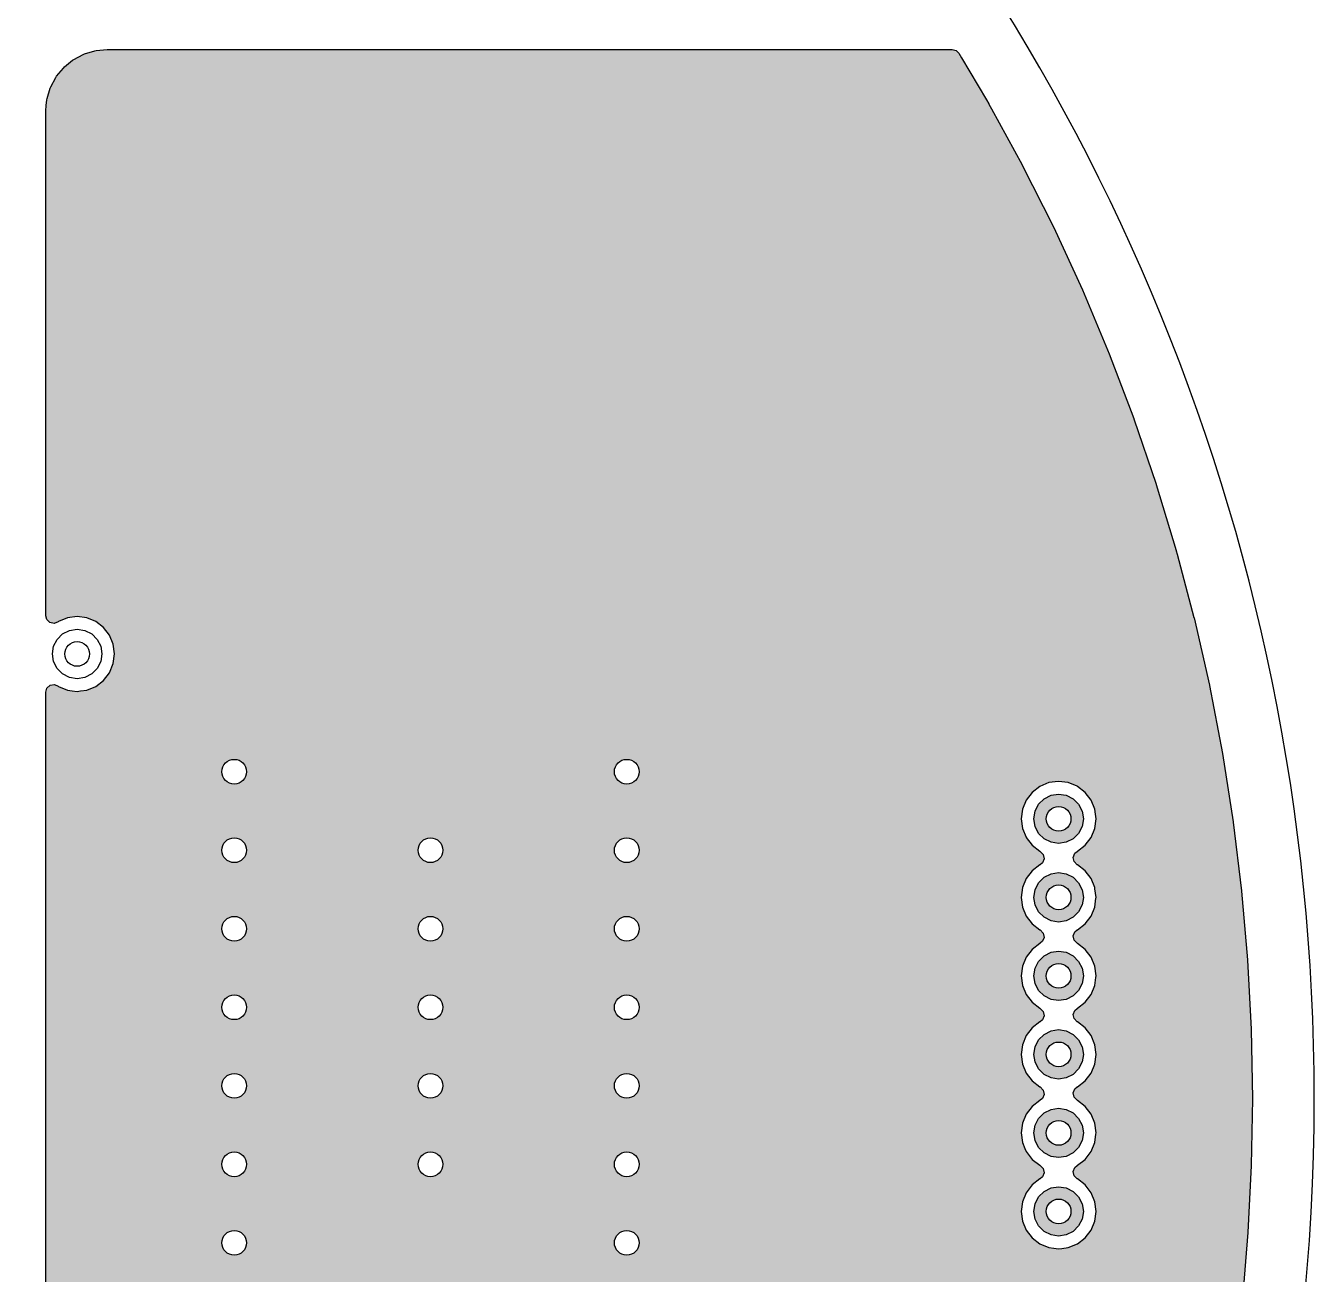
# Model space of a CAD drawing. Header units: millimetres. Extents: x -3894 to -3474, y -291 to 6.
# Drawn here: x -3795.87 to -3775.03, y -209.25 to -189.06 of the extents above; entities that cross this region are included whole.
import ezdxf

# ---------------------------------------------------------------- set-up
doc = ezdxf.new("R2010")
doc.units = ezdxf.units.MM
doc.layers.add('BLACK', color=7, linetype='Continuous')

msp = doc.modelspace()

# ---------------------------------------------------------------- hatches: boundary and pattern name
h = msp.add_hatch(color=256)
h.paths.add_polyline_path([(-3781.379, -189.437), (-3794.543, -189.437), (-3794.555, -189.437), (-3794.732, -189.455), (-3794.756, -189.46), (-3794.92, -189.509), (-3794.942, -189.519), (-3795.094, -189.6), (-3795.114, -189.613), (-3795.233, -189.711), (-3795.233, -197.056), (-3781.379, -197.056)])
h.paths.add_polyline_path([(-3778.347, -194.364), (-3778.348, -194.36), (-3778.78, -193.329), (-3778.782, -193.325), (-3779.249, -192.31), (-3779.251, -192.306), (-3779.754, -191.308), (-3779.756, -191.304), (-3780.251, -190.398), (-3780.292, -190.323), (-3780.294, -190.32), (-3780.333, -190.254), (-3780.736, -189.574), (-3780.781, -189.498), (-3780.821, -189.456), (-3780.888, -189.437), (-3781.379, -189.437), (-3781.379, -197.056), (-3777.412, -197.056), (-3777.587, -196.475), (-3777.589, -196.471), (-3777.949, -195.413), (-3777.95, -195.409)])
h.paths.add_polyline_path([(-3781.379, -197.056), (-3795.233, -197.056), (-3795.233, -198.645), (-3795.198, -198.631), (-3795.198, -198.631), (-3795.041, -198.61), (-3794.884, -198.631), (-3794.884, -198.631), (-3794.738, -198.691), (-3794.613, -198.788), (-3794.516, -198.913), (-3794.456, -199.059), (-3794.435, -199.216), (-3794.456, -199.373), (-3794.516, -199.519), (-3794.613, -199.644), (-3794.738, -199.74), (-3794.884, -199.801), (-3794.989, -199.815), (-3795.041, -199.821), (-3795.119, -199.811), (-3795.233, -199.796), (-3795.233, -210.147), (-3781.379, -210.147)])
h.paths.add_polyline_path([(-3785.951, -201.121, -1), (-3786.351, -201.121, -1)], flags=16)
h.paths.add_polyline_path([(-3789.126, -202.391, -1), (-3789.526, -202.391, -1)], flags=16)
h.paths.add_polyline_path([(-3785.951, -202.391, -1), (-3786.351, -202.391, -1)], flags=16)
h.paths.add_polyline_path([(-3789.126, -203.661, -1), (-3789.526, -203.661, -1)], flags=16)
h.paths.add_polyline_path([(-3792.301, -201.121, -1), (-3792.701, -201.121, -1)], flags=16)
h.paths.add_polyline_path([(-3785.951, -203.661, -1), (-3786.351, -203.661, -1)], flags=16)
h.paths.add_polyline_path([(-3792.301, -202.391, -1), (-3792.701, -202.391, -1)], flags=16)
h.paths.add_polyline_path([(-3789.126, -204.931, -1), (-3789.526, -204.931, -1)], flags=16)
h.paths.add_polyline_path([(-3785.951, -204.931, -1), (-3786.351, -204.931, -1)], flags=16)
h.paths.add_polyline_path([(-3792.301, -203.661, -1), (-3792.701, -203.661, -1)], flags=16)
h.paths.add_polyline_path([(-3789.126, -206.201, -1), (-3789.526, -206.201, -1)], flags=16)
h.paths.add_polyline_path([(-3792.301, -204.931, -1), (-3792.701, -204.931, -1)], flags=16)
h.paths.add_polyline_path([(-3785.951, -206.201, -1), (-3786.351, -206.201, -1)], flags=16)
h.paths.add_polyline_path([(-3792.301, -206.201, -1), (-3792.701, -206.201, -1)], flags=16)
h.paths.add_polyline_path([(-3789.126, -207.471, -1), (-3789.526, -207.471, -1)], flags=16)
h.paths.add_polyline_path([(-3785.951, -207.471, -1), (-3786.351, -207.471, -1)], flags=16)
h.paths.add_polyline_path([(-3792.301, -207.471, -1), (-3792.701, -207.471, -1)], flags=16)
h.paths.add_polyline_path([(-3785.951, -208.741, -1), (-3786.351, -208.741, -1)], flags=16)
h.paths.add_polyline_path([(-3792.301, -208.741, -1), (-3792.701, -208.741, -1)], flags=16)
h.paths.add_polyline_path([(-3776.976, -198.634), (-3776.977, -198.629), (-3777.249, -197.601), (-3777.263, -197.549), (-3777.264, -197.545), (-3777.412, -197.056), (-3781.379, -197.056), (-3781.379, -210.147), (-3779.316, -210.147), (-3779.237, -210.086), (-3779.091, -210.026), (-3779.091, -210.026), (-3778.934, -210.005), (-3778.777, -210.026), (-3778.777, -210.026), (-3778.631, -210.086), (-3778.626, -210.091), (-3778.552, -210.147), (-3778.113, -210.147), (-3778.07, -210.091), (-3777.945, -209.994), (-3777.799, -209.934), (-3777.799, -209.934), (-3777.642, -209.913), (-3777.485, -209.934), (-3777.485, -209.934), (-3777.339, -209.994), (-3777.214, -210.091), (-3777.17, -210.147), (-3776.252, -210.147), (-3776.194, -209.652), (-3776.194, -209.648), (-3776.104, -208.574), (-3776.104, -208.57), (-3776.05, -207.493), (-3776.05, -207.489), (-3776.032, -206.411), (-3776.032, -206.407), (-3776.051, -205.289), (-3776.051, -205.285), (-3776.109, -204.169), (-3776.11, -204.165), (-3776.206, -203.051), (-3776.206, -203.047), (-3776.341, -201.938), (-3776.342, -201.933), (-3776.515, -200.829), (-3776.515, -200.825), (-3776.726, -199.727), (-3776.727, -199.723)])
h.paths.add_polyline_path([(-3779.323, -201.298), (-3779.166, -201.277), (-3779.009, -201.298), (-3779.009, -201.298), (-3778.865, -201.357), (-3778.863, -201.358), (-3778.738, -201.455), (-3778.641, -201.58), (-3778.581, -201.726), (-3778.57, -201.81), (-3778.56, -201.883), (-3778.581, -202.04), (-3778.641, -202.186), (-3778.738, -202.311), (-3778.879, -202.419), (-3778.904, -202.441), (-3778.93, -202.506), (-3778.917, -202.575), (-3778.872, -202.621), (-3778.738, -202.725), (-3778.641, -202.85), (-3778.581, -202.996), (-3778.56, -203.153), (-3778.581, -203.31), (-3778.641, -203.456), (-3778.738, -203.581), (-3778.879, -203.689), (-3778.904, -203.711), (-3778.93, -203.776), (-3778.917, -203.845), (-3778.872, -203.891), (-3778.738, -203.995), (-3778.641, -204.12), (-3778.581, -204.266), (-3778.56, -204.423), (-3778.581, -204.58), (-3778.641, -204.726), (-3778.738, -204.851), (-3778.879, -204.959), (-3778.904, -204.981), (-3778.93, -205.046), (-3778.917, -205.115), (-3778.872, -205.161), (-3778.738, -205.265), (-3778.641, -205.39), (-3778.581, -205.536), (-3778.56, -205.693), (-3778.581, -205.85), (-3778.641, -205.996), (-3778.738, -206.121), (-3778.879, -206.229), (-3778.904, -206.251), (-3778.93, -206.316), (-3778.917, -206.385), (-3778.872, -206.431), (-3778.738, -206.535), (-3778.641, -206.66), (-3778.581, -206.806), (-3778.56, -206.963), (-3778.581, -207.12), (-3778.641, -207.266), (-3778.738, -207.391), (-3778.879, -207.499), (-3778.904, -207.521), (-3778.93, -207.586), (-3778.917, -207.655), (-3778.872, -207.701), (-3778.738, -207.805), (-3778.641, -207.93), (-3778.581, -208.076), (-3778.56, -208.233), (-3778.581, -208.39), (-3778.641, -208.536), (-3778.738, -208.661), (-3778.863, -208.757), (-3779.009, -208.818), (-3779.114, -208.832), (-3779.166, -208.838), (-3779.244, -208.828), (-3779.323, -208.818), (-3779.469, -208.757), (-3779.594, -208.661), (-3779.69, -208.536), (-3779.751, -208.39), (-3779.751, -208.39), (-3779.772, -208.233), (-3779.751, -208.076), (-3779.751, -208.076), (-3779.69, -207.93), (-3779.594, -207.805), (-3779.453, -207.696), (-3779.428, -207.674), (-3779.402, -207.61), (-3779.415, -207.541), (-3779.46, -207.494), (-3779.594, -207.391), (-3779.69, -207.266), (-3779.711, -207.217), (-3779.751, -207.12), (-3779.751, -207.12), (-3779.772, -206.963), (-3779.751, -206.806), (-3779.751, -206.806), (-3779.69, -206.66), (-3779.594, -206.535), (-3779.453, -206.426), (-3779.428, -206.404), (-3779.402, -206.34), (-3779.415, -206.271), (-3779.46, -206.224), (-3779.594, -206.121), (-3779.69, -205.996), (-3779.751, -205.85), (-3779.751, -205.85), (-3779.772, -205.693), (-3779.751, -205.536), (-3779.751, -205.536), (-3779.69, -205.39), (-3779.594, -205.265), (-3779.453, -205.156), (-3779.428, -205.134), (-3779.402, -205.07), (-3779.415, -205.001), (-3779.46, -204.954), (-3779.594, -204.851), (-3779.69, -204.726), (-3779.751, -204.58), (-3779.751, -204.58), (-3779.772, -204.423), (-3779.751, -204.266), (-3779.751, -204.266), (-3779.69, -204.12), (-3779.594, -203.995), (-3779.453, -203.886), (-3779.428, -203.864), (-3779.402, -203.8), (-3779.415, -203.731), (-3779.46, -203.684), (-3779.594, -203.581), (-3779.69, -203.456), (-3779.751, -203.31), (-3779.751, -203.31), (-3779.772, -203.153), (-3779.751, -202.996), (-3779.751, -202.996), (-3779.69, -202.85), (-3779.594, -202.725), (-3779.453, -202.616), (-3779.428, -202.594), (-3779.402, -202.53), (-3779.415, -202.461), (-3779.46, -202.414), (-3779.594, -202.311), (-3779.69, -202.186), (-3779.751, -202.04), (-3779.751, -202.04), (-3779.772, -201.883), (-3779.751, -201.726), (-3779.751, -201.726), (-3779.69, -201.58), (-3779.594, -201.455), (-3779.469, -201.358), (-3779.323, -201.298)], flags=16)
h.paths.add_polyline_path([(-3779.289, -201.502), (-3779.166, -201.483), (-3779.042, -201.502), (-3778.931, -201.559), (-3778.842, -201.648), (-3778.785, -201.759), (-3778.766, -201.883), (-3778.785, -202.006), (-3778.842, -202.118), (-3778.931, -202.206), (-3779.042, -202.263), (-3779.166, -202.283), (-3779.289, -202.263), (-3779.401, -202.206), (-3779.489, -202.118), (-3779.546, -202.006), (-3779.566, -201.883), (-3779.546, -201.759), (-3779.489, -201.648), (-3779.401, -201.559)], flags=0)
h.paths.add_polyline_path([(-3778.966, -201.883, -1), (-3779.366, -201.883, -1)], flags=0)
h.paths.add_polyline_path([(-3779.289, -202.772), (-3779.166, -202.753), (-3779.042, -202.772), (-3778.931, -202.829), (-3778.842, -202.918), (-3778.785, -203.029), (-3778.766, -203.153), (-3778.785, -203.276), (-3778.842, -203.388), (-3778.931, -203.476), (-3779.042, -203.533), (-3779.166, -203.553), (-3779.289, -203.533), (-3779.401, -203.476), (-3779.489, -203.388), (-3779.546, -203.276), (-3779.566, -203.153), (-3779.546, -203.029), (-3779.489, -202.918), (-3779.401, -202.829)], flags=0)
h.paths.add_polyline_path([(-3778.966, -203.153, -1), (-3779.366, -203.153, -1)], flags=0)
h.paths.add_polyline_path([(-3779.289, -204.042), (-3779.166, -204.023), (-3779.042, -204.042), (-3778.931, -204.099), (-3778.842, -204.188), (-3778.785, -204.299), (-3778.766, -204.423), (-3778.785, -204.546), (-3778.842, -204.658), (-3778.931, -204.746), (-3779.042, -204.803), (-3779.166, -204.823), (-3779.289, -204.803), (-3779.401, -204.746), (-3779.489, -204.658), (-3779.546, -204.546), (-3779.566, -204.423), (-3779.546, -204.299), (-3779.489, -204.188), (-3779.401, -204.099)], flags=0)
h.paths.add_polyline_path([(-3778.966, -204.423, -1), (-3779.366, -204.423, -1)], flags=0)
h.paths.add_polyline_path([(-3779.166, -205.293), (-3779.042, -205.312), (-3778.931, -205.369), (-3778.842, -205.458), (-3778.785, -205.569), (-3778.766, -205.693), (-3778.785, -205.816), (-3778.842, -205.928), (-3778.931, -206.016), (-3779.042, -206.073), (-3779.166, -206.093), (-3779.289, -206.073), (-3779.401, -206.016), (-3779.489, -205.928), (-3779.546, -205.816), (-3779.566, -205.693), (-3779.546, -205.569), (-3779.489, -205.458), (-3779.401, -205.369), (-3779.289, -205.312)], flags=0)
h.paths.add_polyline_path([(-3778.966, -205.693, -1), (-3779.366, -205.693, -1)], flags=0)
h.paths.add_polyline_path([(-3779.166, -206.563), (-3779.042, -206.582), (-3778.931, -206.639), (-3778.842, -206.728), (-3778.785, -206.839), (-3778.766, -206.963), (-3778.785, -207.086), (-3778.842, -207.198), (-3778.931, -207.286), (-3779.042, -207.343), (-3779.166, -207.363), (-3779.289, -207.343), (-3779.401, -207.286), (-3779.489, -207.198), (-3779.546, -207.086), (-3779.566, -206.963), (-3779.546, -206.839), (-3779.489, -206.728), (-3779.401, -206.639), (-3779.289, -206.582)], flags=0)
h.paths.add_polyline_path([(-3778.966, -206.963, -1), (-3779.366, -206.963, -1)], flags=0)
h.paths.add_polyline_path([(-3779.166, -207.833), (-3779.042, -207.852), (-3778.931, -207.909), (-3778.842, -207.998), (-3778.785, -208.109), (-3778.766, -208.233), (-3778.785, -208.356), (-3778.842, -208.468), (-3778.931, -208.556), (-3779.042, -208.613), (-3779.166, -208.633), (-3779.289, -208.613), (-3779.401, -208.556), (-3779.489, -208.468), (-3779.546, -208.356), (-3779.566, -208.233), (-3779.546, -208.109), (-3779.489, -207.998), (-3779.401, -207.909), (-3779.289, -207.852)], flags=0)
h.paths.add_polyline_path([(-3778.966, -208.233, -1), (-3779.366, -208.233, -1)], flags=0)
h = msp.add_hatch(color=256)
h.paths.add_polyline_path([(-3795.233, -189.711), (-3795.247, -189.722), (-3795.264, -189.739), (-3795.373, -189.872), (-3795.386, -189.892), (-3795.467, -190.043), (-3795.476, -190.066), (-3795.526, -190.23), (-3795.531, -190.254), (-3795.54, -190.345), (-3795.548, -190.431), (-3795.549, -190.443), (-3795.549, -197.056), (-3795.233, -197.056)])
h.paths.add_polyline_path([(-3795.233, -197.056), (-3795.549, -197.056), (-3795.549, -197.819), (-3795.549, -198.597), (-3795.533, -198.658), (-3795.483, -198.707), (-3795.415, -198.721), (-3795.349, -198.696), (-3795.344, -198.691), (-3795.233, -198.645)])
h.paths.add_polyline_path([(-3795.233, -199.786), (-3795.344, -199.74), (-3795.349, -199.736), (-3795.407, -199.712), (-3795.476, -199.722), (-3795.529, -199.767), (-3795.549, -199.834), (-3795.549, -210.147), (-3795.233, -210.147)])
h.paths.add_polyline_path([(-3795.233, -210.147), (-3795.549, -210.147), (-3795.549, -214.837), (-3795.549, -216.898), (-3795.233, -216.898)])
h.paths.add_polyline_path([(-3795.233, -216.898), (-3795.549, -216.898), (-3795.549, -219.8), (-3795.548, -219.812), (-3795.531, -219.989), (-3795.526, -220.013), (-3795.476, -220.177), (-3795.467, -220.199), (-3795.386, -220.351), (-3795.373, -220.371), (-3795.287, -220.475), (-3795.264, -220.503), (-3795.247, -220.521), (-3795.233, -220.532)])

# ---------------------------------------------------------------- linework, layer by layer
at = {"layer": 'BLACK', "linetype": 'Continuous'}
for p, q in [((-3794.732, -189.455), (-3794.555, -189.437)), ((-3794.555, -189.437), (-3794.543, -189.437)), ((-3794.543, -189.437), (-3780.888, -189.437)), ((-3780.888, -189.437), (-3780.821, -189.456)), ((-3795.247, -189.722), (-3795.114, -189.613)), ((-3795.114, -189.613), (-3795.094, -189.6)), ((-3795.094, -189.6), (-3794.942, -189.519)), ((-3794.942, -189.519), (-3794.92, -189.509)), ((-3794.92, -189.509), (-3794.756, -189.46)), ((-3794.756, -189.46), (-3794.732, -189.455)), ((-3780.821, -189.456), (-3780.781, -189.498)), ((-3780.781, -189.498), (-3780.736, -189.574)), ((-3780.736, -189.574), (-3780.333, -190.254)), ((-3795.373, -189.872), (-3795.264, -189.739)), ((-3795.264, -189.739), (-3795.247, -189.722)), ((-3795.526, -190.23), (-3795.476, -190.066)), ((-3795.476, -190.066), (-3795.467, -190.043)), ((-3795.467, -190.043), (-3795.386, -189.892)), ((-3795.386, -189.892), (-3795.373, -189.872)), ((-3795.54, -190.345), (-3795.531, -190.254)), ((-3795.531, -190.254), (-3795.526, -190.23)), ((-3780.333, -190.254), (-3780.294, -190.32)), ((-3795.549, -190.443), (-3795.548, -190.431)), ((-3795.549, -197.819), (-3795.549, -190.443)), ((-3795.548, -190.431), (-3795.54, -190.345)), ((-3780.294, -190.32), (-3780.292, -190.323)), ((-3780.292, -190.323), (-3780.251, -190.398)), ((-3780.251, -190.398), (-3779.756, -191.304)), ((-3779.756, -191.304), (-3779.754, -191.308)), ((-3779.754, -191.308), (-3779.251, -192.306)), ((-3779.251, -192.306), (-3779.249, -192.31)), ((-3779.249, -192.31), (-3778.782, -193.325)), ((-3778.782, -193.325), (-3778.78, -193.329)), ((-3778.78, -193.329), (-3778.348, -194.36)), ((-3778.348, -194.36), (-3778.347, -194.364)), ((-3778.347, -194.364), (-3777.95, -195.409)), ((-3777.95, -195.409), (-3777.949, -195.413)), ((-3777.949, -195.413), (-3777.589, -196.471)), ((-3777.589, -196.471), (-3777.587, -196.475)), ((-3777.587, -196.475), (-3777.264, -197.545)), ((-3777.264, -197.545), (-3777.263, -197.549)), ((-3777.263, -197.549), (-3777.249, -197.601)), ((-3777.249, -197.601), (-3776.977, -198.629)), ((-3795.549, -198.597), (-3795.549, -197.819)), ((-3795.533, -198.658), (-3795.549, -198.597)), ((-3795.041, -198.61), (-3795.198, -198.631)), ((-3794.884, -198.631), (-3795.041, -198.61)), ((-3795.041, -198.61), (-3795.041, -198.61)), ((-3795.483, -198.707), (-3795.533, -198.658)), ((-3795.415, -198.721), (-3795.483, -198.707)), ((-3795.349, -198.696), (-3795.415, -198.721)), ((-3795.344, -198.691), (-3795.349, -198.696)), ((-3795.198, -198.631), (-3795.344, -198.691)), ((-3795.198, -198.631), (-3795.198, -198.631)), ((-3795.164, -198.835), (-3795.041, -198.816)), ((-3795.041, -198.816), (-3794.917, -198.835)), ((-3794.738, -198.691), (-3794.884, -198.631)), ((-3794.884, -198.631), (-3794.884, -198.631)), ((-3794.613, -198.788), (-3794.738, -198.691)), ((-3794.516, -198.913), (-3794.613, -198.788)), ((-3776.977, -198.629), (-3776.976, -198.634)), ((-3776.976, -198.634), (-3776.727, -199.723)), ((-3795.421, -199.092), (-3795.364, -198.981)), ((-3795.364, -198.981), (-3795.276, -198.892)), ((-3795.276, -198.892), (-3795.164, -198.835)), ((-3794.917, -198.835), (-3794.806, -198.892)), ((-3794.806, -198.892), (-3794.717, -198.981)), ((-3794.717, -198.981), (-3794.66, -199.092)), ((-3794.456, -199.059), (-3794.516, -198.913)), ((-3795.441, -199.216), (-3795.421, -199.092)), ((-3795.421, -199.339), (-3795.441, -199.216)), ((-3794.66, -199.092), (-3794.641, -199.216)), ((-3794.641, -199.216), (-3794.66, -199.339)), ((-3794.435, -199.216), (-3794.456, -199.059)), ((-3794.456, -199.373), (-3794.435, -199.216)), ((-3795.364, -199.451), (-3795.421, -199.339)), ((-3794.66, -199.339), (-3794.717, -199.451)), ((-3794.516, -199.519), (-3794.456, -199.373)), ((-3795.276, -199.539), (-3795.364, -199.451)), ((-3795.164, -199.596), (-3795.276, -199.539)), ((-3795.041, -199.616), (-3795.164, -199.596)), ((-3794.917, -199.596), (-3795.041, -199.616)), ((-3794.806, -199.539), (-3794.917, -199.596)), ((-3794.717, -199.451), (-3794.806, -199.539)), ((-3794.738, -199.74), (-3794.613, -199.644)), ((-3794.613, -199.644), (-3794.516, -199.519)), ((-3795.549, -199.834), (-3795.529, -199.767)), ((-3795.549, -214.837), (-3795.549, -199.834)), ((-3795.529, -199.767), (-3795.476, -199.722)), ((-3795.476, -199.722), (-3795.407, -199.712)), ((-3795.407, -199.712), (-3795.349, -199.736)), ((-3795.349, -199.736), (-3795.344, -199.74)), ((-3795.344, -199.74), (-3795.198, -199.801)), ((-3795.198, -199.801), (-3795.119, -199.811)), ((-3795.119, -199.811), (-3795.041, -199.821)), ((-3795.041, -199.821), (-3794.989, -199.815)), ((-3795.041, -199.821), (-3795.041, -199.821)), ((-3795.041, -199.821), (-3795.041, -199.821)), ((-3794.989, -199.815), (-3794.884, -199.801)), ((-3794.884, -199.801), (-3794.738, -199.74)), ((-3776.727, -199.723), (-3776.726, -199.727)), ((-3776.726, -199.727), (-3776.515, -200.825)), ((-3776.515, -200.825), (-3776.515, -200.829)), ((-3776.515, -200.829), (-3776.342, -201.933)), ((-3779.323, -201.298), (-3779.469, -201.358)), ((-3779.166, -201.277), (-3779.323, -201.298)), ((-3779.323, -201.298), (-3779.323, -201.298)), ((-3779.009, -201.298), (-3779.166, -201.277)), ((-3779.166, -201.277), (-3779.166, -201.277)), ((-3778.865, -201.357), (-3779.009, -201.298)), ((-3779.009, -201.298), (-3779.009, -201.298)), ((-3779.594, -201.455), (-3779.69, -201.58)), ((-3779.469, -201.358), (-3779.594, -201.455)), ((-3779.401, -201.559), (-3779.289, -201.502)), ((-3779.289, -201.502), (-3779.166, -201.483)), ((-3779.166, -201.483), (-3779.042, -201.502)), ((-3779.042, -201.502), (-3778.931, -201.559)), ((-3778.863, -201.358), (-3778.865, -201.357)), ((-3778.738, -201.455), (-3778.863, -201.358)), ((-3778.641, -201.58), (-3778.738, -201.455)), ((-3779.751, -201.726), (-3779.772, -201.883)), ((-3779.69, -201.58), (-3779.751, -201.726)), ((-3779.751, -201.726), (-3779.751, -201.726)), ((-3779.546, -201.759), (-3779.489, -201.648)), ((-3779.489, -201.648), (-3779.401, -201.559)), ((-3778.931, -201.559), (-3778.842, -201.648)), ((-3778.842, -201.648), (-3778.785, -201.759)), ((-3778.581, -201.726), (-3778.641, -201.58)), ((-3778.57, -201.81), (-3778.581, -201.726)), ((-3778.581, -201.726), (-3778.581, -201.726)), ((-3779.772, -201.883), (-3779.772, -201.883)), ((-3779.772, -201.883), (-3779.751, -202.04)), ((-3779.566, -201.883), (-3779.546, -201.759)), ((-3779.546, -202.006), (-3779.566, -201.883)), ((-3778.785, -201.759), (-3778.766, -201.883)), ((-3778.766, -201.883), (-3778.785, -202.006)), ((-3778.581, -202.04), (-3778.56, -201.883)), ((-3778.56, -201.883), (-3778.57, -201.81)), ((-3776.342, -201.933), (-3776.341, -201.938)), ((-3776.341, -201.938), (-3776.206, -203.047)), ((-3779.751, -202.04), (-3779.751, -202.04)), ((-3779.751, -202.04), (-3779.692, -202.182)), ((-3779.489, -202.118), (-3779.546, -202.006)), ((-3779.401, -202.206), (-3779.489, -202.118)), ((-3778.842, -202.118), (-3778.931, -202.206)), ((-3778.785, -202.006), (-3778.842, -202.118)), ((-3778.641, -202.186), (-3778.581, -202.04)), ((-3779.692, -202.182), (-3779.69, -202.186)), ((-3779.69, -202.186), (-3779.594, -202.311)), ((-3779.594, -202.311), (-3779.469, -202.407)), ((-3779.289, -202.263), (-3779.401, -202.206)), ((-3779.166, -202.283), (-3779.289, -202.263)), ((-3779.042, -202.263), (-3779.166, -202.283)), ((-3778.931, -202.206), (-3779.042, -202.263)), ((-3778.863, -202.407), (-3778.738, -202.311)), ((-3778.738, -202.311), (-3778.641, -202.186)), ((-3779.469, -202.407), (-3779.469, -202.407)), ((-3779.469, -202.407), (-3779.463, -202.41)), ((-3779.463, -202.41), (-3779.415, -202.461)), ((-3779.402, -202.53), (-3779.428, -202.594)), ((-3779.415, -202.461), (-3779.402, -202.53)), ((-3778.93, -202.506), (-3778.904, -202.441)), ((-3778.917, -202.575), (-3778.93, -202.506)), ((-3778.904, -202.441), (-3778.868, -202.41)), ((-3778.868, -202.41), (-3778.863, -202.407)), ((-3778.863, -202.407), (-3778.863, -202.407)), ((-3779.594, -202.725), (-3779.69, -202.85)), ((-3779.469, -202.628), (-3779.594, -202.725)), ((-3779.463, -202.625), (-3779.469, -202.628)), ((-3779.428, -202.594), (-3779.463, -202.625)), ((-3779.401, -202.829), (-3779.289, -202.772)), ((-3779.289, -202.772), (-3779.166, -202.753)), ((-3779.166, -202.753), (-3779.042, -202.772)), ((-3779.042, -202.772), (-3778.931, -202.829)), ((-3778.868, -202.625), (-3778.917, -202.575)), ((-3778.863, -202.628), (-3778.868, -202.625)), ((-3778.738, -202.725), (-3778.863, -202.628)), ((-3778.863, -202.628), (-3778.863, -202.628)), ((-3778.641, -202.85), (-3778.738, -202.725)), ((-3779.69, -202.85), (-3779.751, -202.996)), ((-3779.546, -203.029), (-3779.489, -202.918)), ((-3779.489, -202.918), (-3779.401, -202.829)), ((-3778.931, -202.829), (-3778.842, -202.918)), ((-3778.842, -202.918), (-3778.785, -203.029)), ((-3778.581, -202.996), (-3778.641, -202.85)), ((-3779.751, -202.996), (-3779.772, -203.153)), ((-3779.772, -203.153), (-3779.772, -203.153)), ((-3779.772, -203.153), (-3779.751, -203.31)), ((-3779.751, -202.996), (-3779.751, -202.996)), ((-3779.566, -203.153), (-3779.546, -203.029)), ((-3779.546, -203.276), (-3779.566, -203.153)), ((-3778.785, -203.029), (-3778.766, -203.153)), ((-3778.766, -203.153), (-3778.785, -203.276)), ((-3778.578, -203.016), (-3778.581, -202.996)), ((-3778.581, -203.31), (-3778.562, -203.166)), ((-3778.56, -203.153), (-3778.578, -203.016)), ((-3778.562, -203.166), (-3778.56, -203.153)), ((-3778.56, -203.153), (-3778.56, -203.153)), ((-3776.206, -203.047), (-3776.206, -203.051)), ((-3776.206, -203.051), (-3776.11, -204.165)), ((-3779.751, -203.31), (-3779.751, -203.31)), ((-3779.751, -203.31), (-3779.69, -203.456)), ((-3779.489, -203.388), (-3779.546, -203.276)), ((-3779.401, -203.476), (-3779.489, -203.388)), ((-3778.842, -203.388), (-3778.931, -203.476)), ((-3778.785, -203.276), (-3778.842, -203.388)), ((-3778.641, -203.456), (-3778.581, -203.31)), ((-3779.69, -203.456), (-3779.594, -203.581)), ((-3779.594, -203.581), (-3779.469, -203.677)), ((-3779.289, -203.533), (-3779.401, -203.476)), ((-3779.166, -203.553), (-3779.289, -203.533)), ((-3779.042, -203.533), (-3779.166, -203.553)), ((-3778.931, -203.476), (-3779.042, -203.533)), ((-3778.863, -203.677), (-3778.738, -203.581)), ((-3778.738, -203.581), (-3778.641, -203.456)), ((-3779.469, -203.677), (-3779.469, -203.677)), ((-3779.469, -203.677), (-3779.463, -203.68)), ((-3779.463, -203.68), (-3779.415, -203.731)), ((-3779.402, -203.8), (-3779.428, -203.864)), ((-3779.415, -203.731), (-3779.402, -203.8)), ((-3778.93, -203.776), (-3778.904, -203.711)), ((-3778.917, -203.845), (-3778.93, -203.776)), ((-3778.904, -203.711), (-3778.868, -203.68)), ((-3778.868, -203.68), (-3778.863, -203.677)), ((-3778.863, -203.677), (-3778.863, -203.677)), ((-3779.594, -203.995), (-3779.69, -204.12)), ((-3779.469, -203.898), (-3779.594, -203.995)), ((-3779.463, -203.895), (-3779.469, -203.898)), ((-3779.428, -203.864), (-3779.463, -203.895)), ((-3779.289, -204.042), (-3779.166, -204.023)), ((-3779.166, -204.023), (-3779.042, -204.042)), ((-3778.868, -203.895), (-3778.917, -203.845)), ((-3778.863, -203.898), (-3778.868, -203.895)), ((-3778.738, -203.995), (-3778.863, -203.898)), ((-3778.863, -203.898), (-3778.863, -203.898)), ((-3778.641, -204.12), (-3778.738, -203.995)), ((-3779.69, -204.12), (-3779.751, -204.266)), ((-3779.546, -204.299), (-3779.489, -204.188)), ((-3779.489, -204.188), (-3779.401, -204.099)), ((-3779.401, -204.099), (-3779.289, -204.042)), ((-3779.042, -204.042), (-3778.931, -204.099)), ((-3778.931, -204.099), (-3778.842, -204.188)), ((-3778.842, -204.188), (-3778.785, -204.299)), ((-3778.581, -204.266), (-3778.641, -204.12)), ((-3776.11, -204.165), (-3776.109, -204.169)), ((-3776.109, -204.169), (-3776.051, -205.285)), ((-3779.751, -204.266), (-3779.772, -204.423)), ((-3779.772, -204.423), (-3779.772, -204.423)), ((-3779.772, -204.423), (-3779.751, -204.58)), ((-3779.751, -204.266), (-3779.751, -204.266)), ((-3779.566, -204.423), (-3779.546, -204.299)), ((-3779.546, -204.546), (-3779.566, -204.423)), ((-3778.785, -204.299), (-3778.766, -204.423)), ((-3778.766, -204.423), (-3778.785, -204.546)), ((-3778.56, -204.423), (-3778.581, -204.266)), ((-3778.581, -204.266), (-3778.581, -204.266)), ((-3778.581, -204.58), (-3778.563, -204.447)), ((-3778.563, -204.447), (-3778.56, -204.423)), ((-3778.56, -204.423), (-3778.56, -204.423)), ((-3779.751, -204.58), (-3779.751, -204.58)), ((-3779.751, -204.58), (-3779.69, -204.726)), ((-3779.489, -204.658), (-3779.546, -204.546)), ((-3778.785, -204.546), (-3778.842, -204.658)), ((-3778.641, -204.726), (-3778.581, -204.58)), ((-3779.69, -204.726), (-3779.594, -204.851)), ((-3779.594, -204.851), (-3779.469, -204.947)), ((-3779.401, -204.746), (-3779.489, -204.658)), ((-3779.289, -204.803), (-3779.401, -204.746)), ((-3779.166, -204.823), (-3779.289, -204.803)), ((-3779.042, -204.803), (-3779.166, -204.823)), ((-3778.931, -204.746), (-3779.042, -204.803)), ((-3778.842, -204.658), (-3778.931, -204.746)), ((-3778.863, -204.947), (-3778.738, -204.851)), ((-3778.738, -204.851), (-3778.641, -204.726)), ((-3779.469, -204.947), (-3779.469, -204.947)), ((-3779.469, -204.947), (-3779.463, -204.95)), ((-3779.463, -204.95), (-3779.415, -205.001)), ((-3779.402, -205.07), (-3779.428, -205.134)), ((-3779.415, -205.001), (-3779.402, -205.07)), ((-3778.93, -205.046), (-3778.904, -204.981)), ((-3778.917, -205.115), (-3778.93, -205.046)), ((-3778.904, -204.981), (-3778.868, -204.95)), ((-3778.868, -204.95), (-3778.863, -204.947)), ((-3778.863, -204.947), (-3778.863, -204.947)), ((-3779.594, -205.265), (-3779.69, -205.39)), ((-3779.469, -205.168), (-3779.594, -205.265)), ((-3779.463, -205.165), (-3779.469, -205.168)), ((-3779.428, -205.134), (-3779.463, -205.165)), ((-3778.868, -205.165), (-3778.917, -205.115)), ((-3778.863, -205.168), (-3778.868, -205.165)), ((-3778.738, -205.265), (-3778.863, -205.168)), ((-3778.863, -205.168), (-3778.863, -205.168)), ((-3778.641, -205.39), (-3778.738, -205.265)), ((-3779.69, -205.39), (-3779.751, -205.536)), ((-3779.546, -205.569), (-3779.489, -205.458)), ((-3779.489, -205.458), (-3779.401, -205.369)), ((-3779.401, -205.369), (-3779.289, -205.312)), ((-3779.289, -205.312), (-3779.166, -205.293)), ((-3779.166, -205.293), (-3779.042, -205.312)), ((-3779.042, -205.312), (-3778.931, -205.369)), ((-3778.931, -205.369), (-3778.842, -205.458)), ((-3778.842, -205.458), (-3778.785, -205.569)), ((-3778.581, -205.536), (-3778.641, -205.39)), ((-3776.051, -205.285), (-3776.051, -205.289)), ((-3776.051, -205.289), (-3776.032, -206.407)), ((-3779.751, -205.536), (-3779.772, -205.693)), ((-3779.772, -205.693), (-3779.772, -205.693)), ((-3779.772, -205.693), (-3779.751, -205.85)), ((-3779.751, -205.536), (-3779.751, -205.536)), ((-3779.566, -205.693), (-3779.546, -205.569)), ((-3779.546, -205.816), (-3779.566, -205.693)), ((-3778.785, -205.569), (-3778.766, -205.693)), ((-3778.766, -205.693), (-3778.785, -205.816)), ((-3778.56, -205.693), (-3778.581, -205.536)), ((-3778.581, -205.85), (-3778.56, -205.693)), ((-3779.751, -205.85), (-3779.751, -205.85)), ((-3779.751, -205.85), (-3779.69, -205.996)), ((-3779.489, -205.928), (-3779.546, -205.816)), ((-3778.785, -205.816), (-3778.842, -205.928)), ((-3778.641, -205.996), (-3778.581, -205.85)), ((-3779.69, -205.996), (-3779.594, -206.121)), ((-3779.401, -206.016), (-3779.489, -205.928)), ((-3779.289, -206.073), (-3779.401, -206.016)), ((-3779.166, -206.093), (-3779.289, -206.073)), ((-3779.042, -206.073), (-3779.166, -206.093)), ((-3778.931, -206.016), (-3779.042, -206.073)), ((-3778.842, -205.928), (-3778.931, -206.016)), ((-3778.738, -206.121), (-3778.641, -205.996)), ((-3779.594, -206.121), (-3779.469, -206.217)), ((-3779.469, -206.217), (-3779.469, -206.217)), ((-3779.469, -206.217), (-3779.463, -206.22)), ((-3779.463, -206.22), (-3779.415, -206.271)), ((-3779.415, -206.271), (-3779.402, -206.34)), ((-3778.93, -206.316), (-3778.904, -206.251)), ((-3778.917, -206.385), (-3778.93, -206.316)), ((-3778.904, -206.251), (-3778.868, -206.22)), ((-3778.868, -206.22), (-3778.863, -206.217)), ((-3778.863, -206.217), (-3778.738, -206.121)), ((-3778.863, -206.217), (-3778.863, -206.217)), ((-3779.469, -206.438), (-3779.594, -206.535)), ((-3779.463, -206.435), (-3779.469, -206.438)), ((-3779.428, -206.404), (-3779.463, -206.435)), ((-3779.402, -206.34), (-3779.428, -206.404)), ((-3778.868, -206.435), (-3778.917, -206.385)), ((-3778.863, -206.438), (-3778.868, -206.435)), ((-3778.738, -206.535), (-3778.863, -206.438)), ((-3778.863, -206.438), (-3778.863, -206.438)), ((-3776.032, -206.411), (-3776.05, -207.489)), ((-3776.032, -206.407), (-3776.032, -206.411)), ((-3779.69, -206.66), (-3779.751, -206.806)), ((-3779.594, -206.535), (-3779.69, -206.66)), ((-3779.546, -206.839), (-3779.489, -206.728)), ((-3779.489, -206.728), (-3779.401, -206.639)), ((-3779.401, -206.639), (-3779.289, -206.582)), ((-3779.289, -206.582), (-3779.166, -206.563)), ((-3779.166, -206.563), (-3779.042, -206.582)), ((-3779.042, -206.582), (-3778.931, -206.639)), ((-3778.931, -206.639), (-3778.842, -206.728)), ((-3778.842, -206.728), (-3778.785, -206.839)), ((-3778.641, -206.66), (-3778.738, -206.535)), ((-3778.581, -206.806), (-3778.641, -206.66)), ((-3779.751, -206.806), (-3779.772, -206.963)), ((-3779.751, -206.806), (-3779.751, -206.806)), ((-3779.566, -206.963), (-3779.546, -206.839)), ((-3778.785, -206.839), (-3778.766, -206.963)), ((-3778.56, -206.963), (-3778.581, -206.806)), ((-3778.581, -206.806), (-3778.581, -206.806)), ((-3779.772, -206.963), (-3779.772, -206.963)), ((-3779.772, -206.963), (-3779.751, -207.12)), ((-3779.751, -207.12), (-3779.751, -207.12)), ((-3779.751, -207.12), (-3779.711, -207.217)), ((-3779.546, -207.086), (-3779.566, -206.963)), ((-3779.489, -207.198), (-3779.546, -207.086)), ((-3778.785, -207.086), (-3778.842, -207.198)), ((-3778.766, -206.963), (-3778.785, -207.086)), ((-3778.641, -207.266), (-3778.581, -207.12)), ((-3778.581, -207.12), (-3778.563, -206.985)), ((-3778.563, -206.985), (-3778.56, -206.963)), ((-3778.56, -206.963), (-3778.56, -206.963)), ((-3779.711, -207.217), (-3779.69, -207.266)), ((-3779.69, -207.266), (-3779.594, -207.391)), ((-3779.401, -207.286), (-3779.489, -207.198)), ((-3779.289, -207.343), (-3779.401, -207.286)), ((-3779.166, -207.363), (-3779.289, -207.343)), ((-3779.042, -207.343), (-3779.166, -207.363)), ((-3778.931, -207.286), (-3779.042, -207.343)), ((-3778.842, -207.198), (-3778.931, -207.286)), ((-3778.738, -207.391), (-3778.641, -207.266)), ((-3779.594, -207.391), (-3779.469, -207.487)), ((-3779.469, -207.487), (-3779.469, -207.487)), ((-3779.469, -207.487), (-3779.463, -207.49)), ((-3779.463, -207.49), (-3779.415, -207.541)), ((-3779.415, -207.541), (-3779.402, -207.61)), ((-3778.93, -207.586), (-3778.904, -207.521)), ((-3778.904, -207.521), (-3778.868, -207.49)), ((-3778.868, -207.49), (-3778.863, -207.487)), ((-3778.863, -207.487), (-3778.738, -207.391)), ((-3778.863, -207.487), (-3778.863, -207.487)), ((-3776.05, -207.493), (-3776.104, -208.57)), ((-3776.05, -207.489), (-3776.05, -207.493)), ((-3779.469, -207.708), (-3779.594, -207.805)), ((-3779.463, -207.705), (-3779.469, -207.708)), ((-3779.428, -207.674), (-3779.463, -207.705)), ((-3779.402, -207.61), (-3779.428, -207.674)), ((-3778.917, -207.655), (-3778.93, -207.586)), ((-3778.868, -207.705), (-3778.917, -207.655)), ((-3778.863, -207.708), (-3778.868, -207.705)), ((-3778.738, -207.805), (-3778.863, -207.708)), ((-3778.863, -207.708), (-3778.863, -207.708)), ((-3779.69, -207.93), (-3779.751, -208.076)), ((-3779.594, -207.805), (-3779.69, -207.93)), ((-3779.489, -207.998), (-3779.401, -207.909)), ((-3779.401, -207.909), (-3779.289, -207.852)), ((-3779.289, -207.852), (-3779.166, -207.833)), ((-3779.166, -207.833), (-3779.042, -207.852)), ((-3779.042, -207.852), (-3778.931, -207.909)), ((-3778.931, -207.909), (-3778.842, -207.998)), ((-3778.641, -207.93), (-3778.738, -207.805)), ((-3778.581, -208.076), (-3778.641, -207.93)), ((-3779.751, -208.076), (-3779.772, -208.233)), ((-3779.751, -208.076), (-3779.751, -208.076)), ((-3779.566, -208.233), (-3779.546, -208.109)), ((-3779.546, -208.109), (-3779.489, -207.998)), ((-3778.842, -207.998), (-3778.785, -208.109)), ((-3778.785, -208.109), (-3778.766, -208.233)), ((-3778.56, -208.233), (-3778.581, -208.076)), ((-3779.772, -208.233), (-3779.772, -208.233)), ((-3779.772, -208.233), (-3779.751, -208.39)), ((-3779.751, -208.39), (-3779.751, -208.39)), ((-3779.751, -208.39), (-3779.69, -208.536)), ((-3779.546, -208.356), (-3779.566, -208.233)), ((-3779.489, -208.468), (-3779.546, -208.356)), ((-3778.785, -208.356), (-3778.842, -208.468)), ((-3778.766, -208.233), (-3778.785, -208.356)), ((-3778.641, -208.536), (-3778.581, -208.39)), ((-3778.581, -208.39), (-3778.56, -208.233)), ((-3779.69, -208.536), (-3779.594, -208.661)), ((-3779.401, -208.556), (-3779.489, -208.468)), ((-3779.289, -208.613), (-3779.401, -208.556)), ((-3779.166, -208.633), (-3779.289, -208.613)), ((-3779.042, -208.613), (-3779.166, -208.633)), ((-3778.931, -208.556), (-3779.042, -208.613)), ((-3778.842, -208.468), (-3778.931, -208.556)), ((-3778.738, -208.661), (-3778.641, -208.536)), ((-3776.104, -208.574), (-3776.194, -209.648)), ((-3776.104, -208.57), (-3776.104, -208.574)), ((-3779.594, -208.661), (-3779.469, -208.757)), ((-3779.469, -208.757), (-3779.323, -208.818)), ((-3779.323, -208.818), (-3779.244, -208.828)), ((-3779.114, -208.832), (-3779.009, -208.818)), ((-3779.009, -208.818), (-3778.863, -208.757)), ((-3778.863, -208.757), (-3778.738, -208.661)), ((-3779.244, -208.828), (-3779.166, -208.838)), ((-3779.166, -208.838), (-3779.114, -208.832)), ((-3779.166, -208.838), (-3779.166, -208.838)), ((-3779.166, -208.838), (-3779.166, -208.838))]:
    msp.add_line(p, q, dxfattribs=at)
at = {"layer": 'BLACK'}
for centre in [(-3795.041, -199.216), (-3792.501, -201.121), (-3786.151, -201.121), (-3779.166, -201.883), (-3792.501, -202.391), (-3789.326, -202.391), (-3786.151, -202.391), (-3779.166, -203.153), (-3792.501, -203.661), (-3789.326, -203.661), (-3786.151, -203.661), (-3779.166, -204.423), (-3792.501, -204.931), (-3789.326, -204.931), (-3786.151, -204.931), (-3779.166, -205.693), (-3792.501, -206.201), (-3789.326, -206.201), (-3786.151, -206.201), (-3779.166, -206.963), (-3792.501, -207.471), (-3789.326, -207.471), (-3786.151, -207.471), (-3779.166, -208.233), (-3792.501, -208.741), (-3786.151, -208.741)]:
    msp.add_circle(centre, 0.2, dxfattribs=at)
for start, end in [(0, 180), (310.393, 0)]:
    msp.add_arc((-3808.531, -206.409), 33.5, start, end, dxfattribs=at)

doc.saveas('drawing.dxf')
